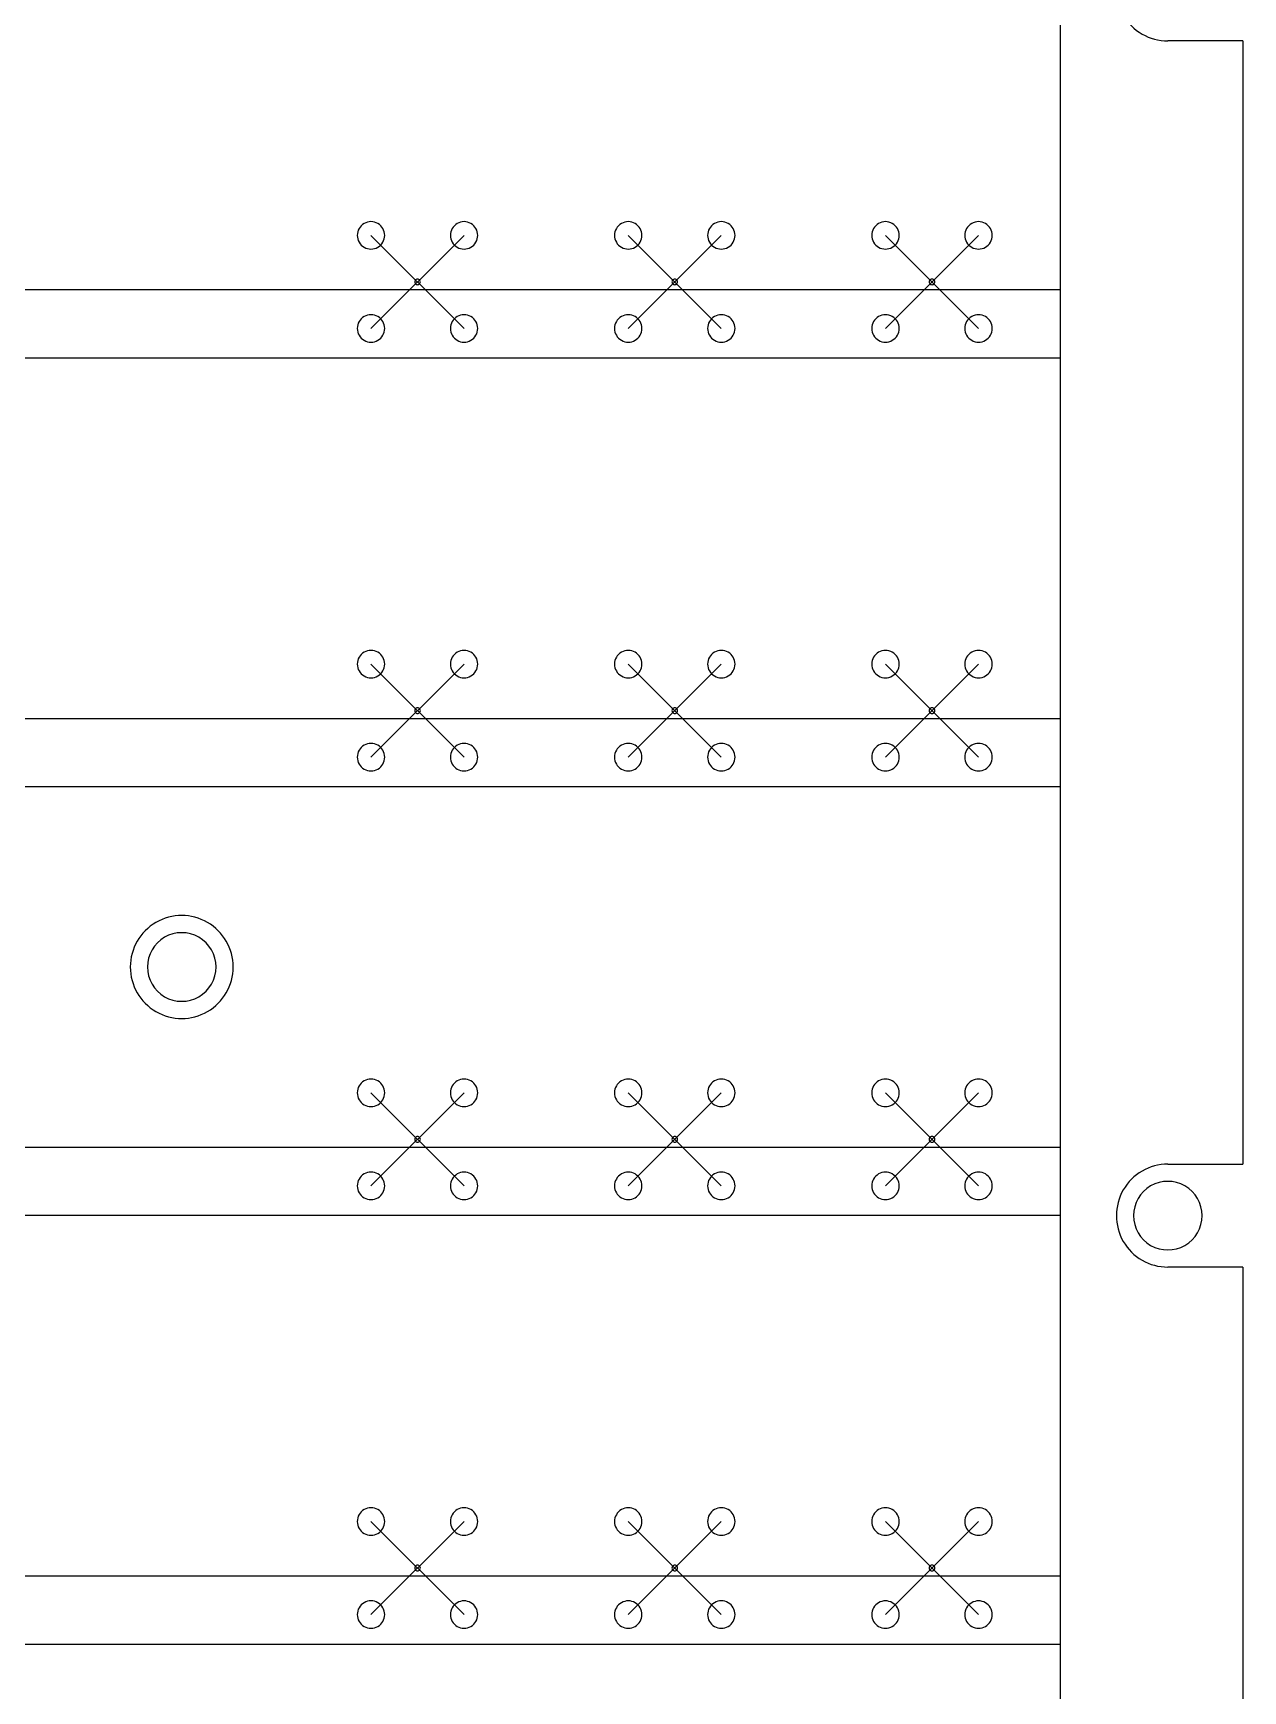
# Model space of a CAD drawing. Extents: x -41 to 41, y -78 to 78.
# Drawn here: x 13.04 to 41.25, y -39.68 to -1.02 of the extents above; entities that cross this region are included whole.
import ezdxf

# ---------------------------------------------------------------- set-up
doc = ezdxf.new("R2010")
doc.units = 0
doc.layers.get('0').update_dxf_attribs({"linetype": 'CONTINUOUS'})

msp = doc.modelspace()

# ---------------------------------------------------------------- linework, layer by layer
at = {"color": 7}
for points in [[(37, -72.1), (37, 72.1)], [(41.25, -1.2), (39.5, -1.2)], [(41.25, -1.2), (41.25, -27.4)], [(23.085409, -5.734591), (20.914591, -7.905409)], [(20.914591, -5.734591), (23.085409, -7.905409)], [(29.085409, -5.734591), (26.914591, -7.905409)], [(26.914591, -5.734591), (29.085409, -7.905409)], [(35.085409, -5.734591), (32.914591, -7.905409)], [(32.914591, -5.734591), (35.085409, -7.905409)], [(-37, -7), (37, -7)], [(37, -8.6), (-37, -8.6)], [(23.085409, -15.734591), (20.914591, -17.905409)], [(20.914591, -15.734591), (23.085409, -17.905409)], [(29.085409, -15.734591), (26.914591, -17.905409)], [(26.914591, -15.734591), (29.085409, -17.905409)], [(35.085409, -15.734591), (32.914591, -17.905409)], [(32.914591, -15.734591), (35.085409, -17.905409)], [(-37, -17), (37, -17)], [(37, -18.6), (-37, -18.6)], [(23.085409, -25.734591), (20.914591, -27.905409)], [(20.914591, -25.734591), (23.085409, -27.905409)], [(29.085409, -25.734591), (26.914591, -27.905409)], [(26.914591, -25.734591), (29.085409, -27.905409)], [(35.085409, -25.734591), (32.914591, -27.905409)], [(32.914591, -25.734591), (35.085409, -27.905409)], [(-37, -27), (37, -27)], [(39.5, -27.4), (41.25, -27.4)], [(37, -28.6), (-37, -28.6)], [(41.25, -29.8), (39.5, -29.8)], [(41.25, -29.8), (41.25, -57.4)], [(23.085409, -35.734591), (20.914591, -37.905409)], [(20.914591, -35.734591), (23.085409, -37.905409)], [(29.085409, -35.734591), (26.914591, -37.905409)], [(26.914591, -35.734591), (29.085409, -37.905409)], [(35.085409, -35.734591), (32.914591, -37.905409)], [(32.914591, -35.734591), (35.085409, -37.905409)], [(-37, -37), (37, -37)], [(37, -38.6), (-37, -38.6)]]:
    msp.add_lwpolyline(points, dxfattribs=at)
for points in [[(21.234591, -5.734591)], [(23.405409, -5.734591)], [(27.234591, -5.734591)], [(29.405409, -5.734591)], [(33.234591, -5.734591)], [(35.405409, -5.734591)], [(22.066146, -6.82)], [(28.066146, -6.82)], [(34.066146, -6.82)], [(21.234591, -7.905409)], [(23.405409, -7.905409)], [(27.234591, -7.905409)], [(29.405409, -7.905409)], [(33.234591, -7.905409)], [(35.405409, -7.905409)], [(21.234591, -15.734591)], [(23.405409, -15.734591)], [(27.234591, -15.734591)], [(29.405409, -15.734591)], [(33.234591, -15.734591)], [(35.405409, -15.734591)], [(22.066146, -16.82)], [(28.066146, -16.82)], [(34.066146, -16.82)], [(21.234591, -17.905409)], [(23.405409, -17.905409)], [(27.234591, -17.905409)], [(29.405409, -17.905409)], [(33.234591, -17.905409)], [(35.405409, -17.905409)], [(17.3, -22.8)], [(17.7, -22.8)], [(21.234591, -25.734591)], [(23.405409, -25.734591)], [(27.234591, -25.734591)], [(29.405409, -25.734591)], [(33.234591, -25.734591)], [(35.405409, -25.734591)], [(22.066146, -26.82)], [(28.066146, -26.82)], [(34.066146, -26.82)], [(21.234591, -27.905409)], [(23.405409, -27.905409)], [(27.234591, -27.905409)], [(29.405409, -27.905409)], [(33.234591, -27.905409)], [(35.405409, -27.905409)], [(40.3, -28.6)], [(21.234591, -35.734591)], [(23.405409, -35.734591)], [(27.234591, -35.734591)], [(29.405409, -35.734591)], [(33.234591, -35.734591)], [(35.405409, -35.734591)], [(22.066146, -36.82)], [(28.066146, -36.82)], [(34.066146, -36.82)], [(21.234591, -37.905409)], [(23.405409, -37.905409)], [(27.234591, -37.905409)], [(29.405409, -37.905409)], [(33.234591, -37.905409)], [(35.405409, -37.905409)]]:
    msp.add_lwpolyline(points, close=True, dxfattribs=at)
for points in [[(38.46077, -0.6), (38.675129, -0.971281), (39.071281, -1.2), (39.5, -1.2)], [(21.074675, -5.45722), (20.975624, -5.399993), (20.853558, -5.399993), (20.754507, -5.45722)], [(23.245409, -5.457463), (23.146401, -5.4003), (23.024417, -5.4003), (22.925409, -5.457463)], [(27.074591, -5.457463), (26.975583, -5.4003), (26.853599, -5.4003), (26.754591, -5.457463)], [(29.245493, -5.45722), (29.146442, -5.399993), (29.024376, -5.399993), (28.925325, -5.45722)], [(33.074591, -5.457463), (32.975583, -5.4003), (32.853599, -5.4003), (32.754591, -5.457463)], [(35.245409, -5.457463), (35.146401, -5.4003), (35.024417, -5.4003), (34.925409, -5.457463)], [(20.754507, -5.45722), (20.655456, -5.514448), (20.594487, -5.620197), (20.594591, -5.734591)], [(20.594591, -5.734591), (20.594487, -5.848985), (20.655456, -5.954735), (20.754507, -6.011962)], [(21.234591, -5.734591), (21.234695, -5.620197), (21.173726, -5.514448), (21.074675, -5.45722)], [(21.074675, -6.011962), (21.173726, -5.954735), (21.234695, -5.848985), (21.234591, -5.734591)], [(22.925409, -5.457463), (22.8264, -5.514625), (22.765409, -5.620266), (22.765409, -5.734591)], [(22.765409, -5.734591), (22.765409, -5.848916), (22.8264, -5.954557), (22.925409, -6.011719)], [(23.405409, -5.734591), (23.405409, -5.620266), (23.344417, -5.514625), (23.245409, -5.457463)], [(23.245409, -6.011719), (23.344417, -5.954557), (23.405409, -5.848916), (23.405409, -5.734591)], [(26.754591, -5.457463), (26.655583, -5.514625), (26.594591, -5.620266), (26.594591, -5.734591)], [(26.594591, -5.734591), (26.594591, -5.848916), (26.655583, -5.954557), (26.754591, -6.011719)], [(27.234591, -5.734591), (27.234591, -5.620266), (27.1736, -5.514625), (27.074591, -5.457463)], [(27.074591, -6.011719), (27.1736, -5.954557), (27.234591, -5.848916), (27.234591, -5.734591)], [(28.925325, -5.45722), (28.826274, -5.514448), (28.765305, -5.620197), (28.765409, -5.734591)], [(28.765409, -5.734591), (28.765305, -5.848985), (28.826274, -5.954735), (28.925325, -6.011962)], [(29.405409, -5.734591), (29.405513, -5.620197), (29.344544, -5.514448), (29.245493, -5.45722)], [(29.245493, -6.011962), (29.344544, -5.954735), (29.405513, -5.848985), (29.405409, -5.734591)], [(32.754591, -5.457463), (32.655583, -5.514625), (32.594591, -5.620266), (32.594591, -5.734591)], [(32.594591, -5.734591), (32.594591, -5.848916), (32.655583, -5.954557), (32.754591, -6.011719)], [(33.234591, -5.734591), (33.234591, -5.620266), (33.173599, -5.514625), (33.074591, -5.457463)], [(33.074591, -6.011719), (33.173599, -5.954557), (33.234591, -5.848916), (33.234591, -5.734591)], [(34.925409, -5.457463), (34.826401, -5.514625), (34.765409, -5.620266), (34.765409, -5.734591)], [(34.765409, -5.734591), (34.765409, -5.848916), (34.826401, -5.954557), (34.925409, -6.011719)], [(35.405409, -5.734591), (35.405409, -5.620266), (35.344417, -5.514625), (35.245409, -5.457463)], [(35.245409, -6.011719), (35.344417, -5.954557), (35.405409, -5.848916), (35.405409, -5.734591)], [(20.754507, -6.011962), (20.853558, -6.069189), (20.975624, -6.069189), (21.074675, -6.011962)], [(22.925409, -6.011719), (23.024417, -6.068882), (23.146401, -6.068882), (23.245409, -6.011719)], [(26.754591, -6.011719), (26.853599, -6.068882), (26.975583, -6.068882), (27.074591, -6.011719)], [(28.925325, -6.011962), (29.024376, -6.069189), (29.146442, -6.069189), (29.245493, -6.011962)], [(32.754591, -6.011719), (32.853599, -6.068882), (32.975583, -6.068882), (33.074591, -6.011719)], [(34.925409, -6.011719), (35.024417, -6.068882), (35.146401, -6.068882), (35.245409, -6.011719)], [(21.966927, -6.762716), (21.946461, -6.774532), (21.933854, -6.796368), (21.933854, -6.82)], [(21.933854, -6.82), (21.933854, -6.843632), (21.946461, -6.865468), (21.966927, -6.877284)], [(22.033073, -6.762716), (22.012607, -6.7509), (21.987393, -6.7509), (21.966927, -6.762716)], [(21.966927, -6.877284), (21.987393, -6.8891), (22.012607, -6.8891), (22.033073, -6.877284)], [(22.066146, -6.82), (22.066146, -6.796368), (22.053538, -6.774532), (22.033073, -6.762716)], [(22.033073, -6.877284), (22.053538, -6.865468), (22.066146, -6.843632), (22.066146, -6.82)], [(27.966927, -6.762716), (27.946462, -6.774532), (27.933854, -6.796368), (27.933854, -6.82)], [(27.933854, -6.82), (27.933854, -6.843632), (27.946462, -6.865468), (27.966927, -6.877284)], [(28.033073, -6.762716), (28.012607, -6.7509), (27.987393, -6.7509), (27.966927, -6.762716)], [(27.966927, -6.877284), (27.987393, -6.8891), (28.012607, -6.8891), (28.033073, -6.877284)], [(28.066146, -6.82), (28.066146, -6.796368), (28.053539, -6.774532), (28.033073, -6.762716)], [(28.033073, -6.877284), (28.053539, -6.865468), (28.066146, -6.843632), (28.066146, -6.82)], [(33.966927, -6.762716), (33.946461, -6.774532), (33.933854, -6.796368), (33.933854, -6.82)], [(33.933854, -6.82), (33.933854, -6.843632), (33.946461, -6.865468), (33.966927, -6.877284)], [(34.033073, -6.762716), (34.012607, -6.7509), (33.987393, -6.7509), (33.966927, -6.762716)], [(33.966927, -6.877284), (33.987393, -6.8891), (34.012607, -6.8891), (34.033073, -6.877284)], [(34.066146, -6.82), (34.066146, -6.796368), (34.053539, -6.774532), (34.033073, -6.762716)], [(34.033073, -6.877284), (34.053539, -6.865468), (34.066146, -6.843632), (34.066146, -6.82)], [(20.754507, -7.628038), (20.655456, -7.685265), (20.594487, -7.791015), (20.594591, -7.905409)], [(21.074675, -7.628038), (20.975624, -7.570811), (20.853558, -7.570811), (20.754507, -7.628038)], [(21.234591, -7.905409), (21.234695, -7.791015), (21.173726, -7.685265), (21.074675, -7.628038)], [(22.925409, -7.628281), (22.8264, -7.685443), (22.765409, -7.791084), (22.765409, -7.905409)], [(23.245409, -7.628281), (23.146401, -7.571118), (23.024417, -7.571118), (22.925409, -7.628281)], [(23.405409, -7.905409), (23.405409, -7.791084), (23.344417, -7.685443), (23.245409, -7.628281)], [(26.754591, -7.628281), (26.655583, -7.685443), (26.594591, -7.791084), (26.594591, -7.905409)], [(27.074591, -7.628281), (26.975583, -7.571118), (26.853599, -7.571118), (26.754591, -7.628281)], [(27.234591, -7.905409), (27.234591, -7.791084), (27.1736, -7.685443), (27.074591, -7.628281)], [(28.925325, -7.628038), (28.826274, -7.685265), (28.765305, -7.791015), (28.765409, -7.905409)], [(29.245493, -7.628038), (29.146442, -7.570811), (29.024376, -7.570811), (28.925325, -7.628038)], [(29.405409, -7.905409), (29.405513, -7.791015), (29.344544, -7.685265), (29.245493, -7.628038)], [(32.754591, -7.628281), (32.655583, -7.685443), (32.594591, -7.791084), (32.594591, -7.905409)], [(33.074591, -7.628281), (32.975583, -7.571118), (32.853599, -7.571118), (32.754591, -7.628281)], [(33.234591, -7.905409), (33.234591, -7.791084), (33.173599, -7.685443), (33.074591, -7.628281)], [(34.925409, -7.628281), (34.826401, -7.685443), (34.765409, -7.791084), (34.765409, -7.905409)], [(35.245409, -7.628281), (35.146401, -7.571118), (35.024417, -7.571118), (34.925409, -7.628281)], [(35.405409, -7.905409), (35.405409, -7.791084), (35.344417, -7.685443), (35.245409, -7.628281)], [(20.594591, -7.905409), (20.594487, -8.019803), (20.655456, -8.125552), (20.754507, -8.18278)], [(21.074675, -8.18278), (21.173726, -8.125552), (21.234695, -8.019803), (21.234591, -7.905409)], [(22.765409, -7.905409), (22.765409, -8.019734), (22.8264, -8.125375), (22.925409, -8.182537)], [(23.245409, -8.182537), (23.344417, -8.125375), (23.405409, -8.019734), (23.405409, -7.905409)], [(26.594591, -7.905409), (26.594591, -8.019734), (26.655583, -8.125375), (26.754591, -8.182537)], [(27.074591, -8.182537), (27.1736, -8.125375), (27.234591, -8.019734), (27.234591, -7.905409)], [(28.765409, -7.905409), (28.765305, -8.019803), (28.826274, -8.125552), (28.925325, -8.18278)], [(29.245493, -8.18278), (29.344544, -8.125552), (29.405513, -8.019803), (29.405409, -7.905409)], [(32.594591, -7.905409), (32.594591, -8.019734), (32.655583, -8.125375), (32.754591, -8.182537)], [(33.074591, -8.182537), (33.173599, -8.125375), (33.234591, -8.019734), (33.234591, -7.905409)], [(34.765409, -7.905409), (34.765409, -8.019734), (34.826401, -8.125375), (34.925409, -8.182537)], [(35.245409, -8.182537), (35.344417, -8.125375), (35.405409, -8.019734), (35.405409, -7.905409)], [(20.754507, -8.18278), (20.853558, -8.240007), (20.975624, -8.240007), (21.074675, -8.18278)], [(22.925409, -8.182537), (23.024417, -8.2397), (23.146401, -8.2397), (23.245409, -8.182537)], [(26.754591, -8.182537), (26.853599, -8.2397), (26.975583, -8.2397), (27.074591, -8.182537)], [(28.925325, -8.18278), (29.024376, -8.240007), (29.146442, -8.240007), (29.245493, -8.18278)], [(32.754591, -8.182537), (32.853599, -8.2397), (32.975583, -8.2397), (33.074591, -8.182537)], [(34.925409, -8.182537), (35.024417, -8.2397), (35.146401, -8.2397), (35.245409, -8.182537)], [(20.754507, -15.457221), (20.655456, -15.514448), (20.594487, -15.620197), (20.594591, -15.734591)], [(21.074675, -15.457221), (20.975624, -15.399993), (20.853558, -15.399993), (20.754507, -15.457221)], [(21.234591, -15.734591), (21.234695, -15.620197), (21.173726, -15.514448), (21.074675, -15.457221)], [(22.925409, -15.457463), (22.8264, -15.514626), (22.765409, -15.620266), (22.765409, -15.734591)], [(23.245409, -15.457463), (23.146401, -15.4003), (23.024417, -15.4003), (22.925409, -15.457463)], [(23.405409, -15.734591), (23.405409, -15.620266), (23.344417, -15.514626), (23.245409, -15.457463)], [(26.754591, -15.457463), (26.655583, -15.514626), (26.594591, -15.620266), (26.594591, -15.734591)], [(27.074591, -15.457463), (26.975583, -15.4003), (26.853599, -15.4003), (26.754591, -15.457463)], [(27.234591, -15.734591), (27.234591, -15.620266), (27.1736, -15.514626), (27.074591, -15.457463)], [(28.925325, -15.457221), (28.826274, -15.514448), (28.765305, -15.620197), (28.765409, -15.734591)], [(29.245493, -15.457221), (29.146442, -15.399993), (29.024376, -15.399993), (28.925325, -15.457221)], [(29.405409, -15.734591), (29.405513, -15.620197), (29.344544, -15.514448), (29.245493, -15.457221)], [(32.754591, -15.457463), (32.655583, -15.514626), (32.594591, -15.620266), (32.594591, -15.734591)], [(33.074591, -15.457463), (32.975583, -15.4003), (32.853599, -15.4003), (32.754591, -15.457463)], [(33.234591, -15.734591), (33.234591, -15.620266), (33.173599, -15.514626), (33.074591, -15.457463)], [(34.925409, -15.457463), (34.826401, -15.514626), (34.765409, -15.620266), (34.765409, -15.734591)], [(35.245409, -15.457463), (35.146401, -15.4003), (35.024417, -15.4003), (34.925409, -15.457463)], [(35.405409, -15.734591), (35.405409, -15.620266), (35.344417, -15.514626), (35.245409, -15.457463)], [(20.594591, -15.734591), (20.594487, -15.848985), (20.655456, -15.954735), (20.754507, -16.011962)], [(21.074675, -16.011962), (21.173726, -15.954735), (21.234695, -15.848985), (21.234591, -15.734591)], [(22.765409, -15.734591), (22.765409, -15.848916), (22.8264, -15.954557), (22.925409, -16.011719)], [(23.245409, -16.011719), (23.344417, -15.954557), (23.405409, -15.848916), (23.405409, -15.734591)], [(26.594591, -15.734591), (26.594591, -15.848916), (26.655583, -15.954557), (26.754591, -16.011719)], [(27.074591, -16.011719), (27.1736, -15.954557), (27.234591, -15.848916), (27.234591, -15.734591)], [(28.765409, -15.734591), (28.765305, -15.848985), (28.826274, -15.954735), (28.925325, -16.011962)], [(29.245493, -16.011962), (29.344544, -15.954735), (29.405513, -15.848985), (29.405409, -15.734591)], [(32.594591, -15.734591), (32.594591, -15.848916), (32.655583, -15.954557), (32.754591, -16.011719)], [(33.074591, -16.011719), (33.173599, -15.954557), (33.234591, -15.848916), (33.234591, -15.734591)], [(34.765409, -15.734591), (34.765409, -15.848916), (34.826401, -15.954557), (34.925409, -16.011719)], [(35.245409, -16.011719), (35.344417, -15.954557), (35.405409, -15.848916), (35.405409, -15.734591)], [(20.754507, -16.011962), (20.853558, -16.069189), (20.975624, -16.069189), (21.074675, -16.011962)], [(22.925409, -16.011719), (23.024417, -16.068882), (23.146401, -16.068882), (23.245409, -16.011719)], [(26.754591, -16.011719), (26.853599, -16.068882), (26.975583, -16.068882), (27.074591, -16.011719)], [(28.925325, -16.011962), (29.024376, -16.069189), (29.146442, -16.069189), (29.245493, -16.011962)], [(32.754591, -16.011719), (32.853599, -16.068882), (32.975583, -16.068882), (33.074591, -16.011719)], [(34.925409, -16.011719), (35.024417, -16.068882), (35.146401, -16.068882), (35.245409, -16.011719)], [(21.966927, -16.762716), (21.946461, -16.774532), (21.933854, -16.796368), (21.933854, -16.82)], [(21.933854, -16.82), (21.933854, -16.843632), (21.946461, -16.865468), (21.966927, -16.877284)], [(22.033073, -16.762716), (22.012607, -16.7509), (21.987393, -16.7509), (21.966927, -16.762716)], [(21.966927, -16.877284), (21.987393, -16.8891), (22.012607, -16.8891), (22.033073, -16.877284)], [(22.066146, -16.82), (22.066146, -16.796368), (22.053538, -16.774532), (22.033073, -16.762716)], [(22.033073, -16.877284), (22.053538, -16.865468), (22.066146, -16.843632), (22.066146, -16.82)], [(27.966927, -16.762716), (27.946462, -16.774532), (27.933854, -16.796368), (27.933854, -16.82)], [(27.933854, -16.82), (27.933854, -16.843632), (27.946462, -16.865468), (27.966927, -16.877284)], [(28.033073, -16.762716), (28.012607, -16.7509), (27.987393, -16.7509), (27.966927, -16.762716)], [(27.966927, -16.877284), (27.987393, -16.8891), (28.012607, -16.8891), (28.033073, -16.877284)], [(28.066146, -16.82), (28.066146, -16.796368), (28.053539, -16.774532), (28.033073, -16.762716)], [(28.033073, -16.877284), (28.053539, -16.865468), (28.066146, -16.843632), (28.066146, -16.82)], [(33.966927, -16.762716), (33.946461, -16.774532), (33.933854, -16.796368), (33.933854, -16.82)], [(33.933854, -16.82), (33.933854, -16.843632), (33.946461, -16.865468), (33.966927, -16.877284)], [(34.033073, -16.762716), (34.012607, -16.7509), (33.987393, -16.7509), (33.966927, -16.762716)], [(33.966927, -16.877284), (33.987393, -16.8891), (34.012607, -16.8891), (34.033073, -16.877284)], [(34.066146, -16.82), (34.066146, -16.796368), (34.053539, -16.774532), (34.033073, -16.762716)], [(34.033073, -16.877284), (34.053539, -16.865468), (34.066146, -16.843632), (34.066146, -16.82)], [(20.754507, -17.628038), (20.655456, -17.685265), (20.594487, -17.791015), (20.594591, -17.905409)], [(21.074675, -17.628038), (20.975624, -17.570811), (20.853558, -17.570811), (20.754507, -17.628038)], [(21.234591, -17.905409), (21.234695, -17.791015), (21.173726, -17.685265), (21.074675, -17.628038)], [(22.925409, -17.628281), (22.8264, -17.685443), (22.765409, -17.791084), (22.765409, -17.905409)], [(23.245409, -17.628281), (23.146401, -17.571118), (23.024417, -17.571118), (22.925409, -17.628281)], [(23.405409, -17.905409), (23.405409, -17.791084), (23.344417, -17.685443), (23.245409, -17.628281)], [(26.754591, -17.628281), (26.655583, -17.685443), (26.594591, -17.791084), (26.594591, -17.905409)], [(27.074591, -17.628281), (26.975583, -17.571118), (26.853599, -17.571118), (26.754591, -17.628281)], [(27.234591, -17.905409), (27.234591, -17.791084), (27.1736, -17.685443), (27.074591, -17.628281)], [(28.925325, -17.628038), (28.826274, -17.685265), (28.765305, -17.791015), (28.765409, -17.905409)], [(29.245493, -17.628038), (29.146442, -17.570811), (29.024376, -17.570811), (28.925325, -17.628038)], [(29.405409, -17.905409), (29.405513, -17.791015), (29.344544, -17.685265), (29.245493, -17.628038)], [(32.754591, -17.628281), (32.655583, -17.685443), (32.594591, -17.791084), (32.594591, -17.905409)], [(33.074591, -17.628281), (32.975583, -17.571118), (32.853599, -17.571118), (32.754591, -17.628281)], [(33.234591, -17.905409), (33.234591, -17.791084), (33.173599, -17.685443), (33.074591, -17.628281)], [(34.925409, -17.628281), (34.826401, -17.685443), (34.765409, -17.791084), (34.765409, -17.905409)], [(35.245409, -17.628281), (35.146401, -17.571118), (35.024417, -17.571118), (34.925409, -17.628281)], [(35.405409, -17.905409), (35.405409, -17.791084), (35.344417, -17.685443), (35.245409, -17.628281)], [(20.594591, -17.905409), (20.594487, -18.019803), (20.655456, -18.125552), (20.754507, -18.182779)], [(21.074675, -18.182779), (21.173726, -18.125552), (21.234695, -18.019803), (21.234591, -17.905409)], [(22.765409, -17.905409), (22.765409, -18.019734), (22.8264, -18.125374), (22.925409, -18.182537)], [(23.245409, -18.182537), (23.344417, -18.125374), (23.405409, -18.019734), (23.405409, -17.905409)], [(26.594591, -17.905409), (26.594591, -18.019734), (26.655583, -18.125374), (26.754591, -18.182537)], [(27.074591, -18.182537), (27.1736, -18.125374), (27.234591, -18.019734), (27.234591, -17.905409)], [(28.765409, -17.905409), (28.765305, -18.019803), (28.826274, -18.125552), (28.925325, -18.182779)], [(29.245493, -18.182779), (29.344544, -18.125552), (29.405513, -18.019803), (29.405409, -17.905409)], [(32.594591, -17.905409), (32.594591, -18.019734), (32.655583, -18.125374), (32.754591, -18.182537)], [(33.074591, -18.182537), (33.173599, -18.125374), (33.234591, -18.019734), (33.234591, -17.905409)], [(34.765409, -17.905409), (34.765409, -18.019734), (34.826401, -18.125374), (34.925409, -18.182537)], [(35.245409, -18.182537), (35.344417, -18.125374), (35.405409, -18.019734), (35.405409, -17.905409)], [(20.754507, -18.182779), (20.853558, -18.240007), (20.975624, -18.240007), (21.074675, -18.182779)], [(22.925409, -18.182537), (23.024417, -18.239699), (23.146401, -18.239699), (23.245409, -18.182537)], [(26.754591, -18.182537), (26.853599, -18.239699), (26.975583, -18.239699), (27.074591, -18.182537)], [(28.925325, -18.182779), (29.024376, -18.240007), (29.146442, -18.240007), (29.245493, -18.182779)], [(32.754591, -18.182537), (32.853599, -18.239699), (32.975583, -18.239699), (33.074591, -18.182537)], [(34.925409, -18.182537), (35.024417, -18.239699), (35.146401, -18.239699), (35.245409, -18.182537)], [(17.1, -21.760769), (16.728719, -21.54641), (16.271281, -21.54641), (15.9, -21.760769)], [(15.9, -21.760769), (15.528719, -21.975129), (15.3, -22.371281), (15.3, -22.8)], [(16.9, -22.10718), (16.652479, -21.964273), (16.347521, -21.964273), (16.1, -22.10718)], [(17.7, -22.8), (17.7, -22.371281), (17.471281, -21.975129), (17.1, -21.760769)], [(16.1, -22.10718), (15.852479, -22.250086), (15.7, -22.514187), (15.7, -22.8)], [(17.3, -22.8), (17.3, -22.514187), (17.147521, -22.250086), (16.9, -22.10718)], [(15.3, -22.8), (15.3, -23.228719), (15.528719, -23.624871), (15.9, -23.83923)], [(15.7, -22.8), (15.7, -23.085812), (15.852479, -23.349914), (16.1, -23.49282)], [(16.9, -23.49282), (17.147521, -23.349914), (17.3, -23.085812), (17.3, -22.8)], [(17.1, -23.83923), (17.471281, -23.624871), (17.7, -23.228719), (17.7, -22.8)], [(16.1, -23.49282), (16.347521, -23.635726), (16.652479, -23.635726), (16.9, -23.49282)], [(15.9, -23.83923), (16.271281, -24.05359), (16.728719, -24.05359), (17.1, -23.83923)], [(20.754507, -25.45722), (20.655456, -25.514448), (20.594487, -25.620197), (20.594591, -25.734591)], [(21.074675, -25.45722), (20.975624, -25.399993), (20.853558, -25.399993), (20.754507, -25.45722)], [(21.234591, -25.734591), (21.234695, -25.620197), (21.173726, -25.514448), (21.074675, -25.45722)], [(22.925409, -25.457463), (22.8264, -25.514625), (22.765409, -25.620266), (22.765409, -25.734591)], [(23.245409, -25.457463), (23.146401, -25.4003), (23.024417, -25.4003), (22.925409, -25.457463)], [(23.405409, -25.734591), (23.405409, -25.620266), (23.344417, -25.514625), (23.245409, -25.457463)], [(26.754591, -25.457463), (26.655583, -25.514625), (26.594591, -25.620266), (26.594591, -25.734591)], [(27.074591, -25.457463), (26.975583, -25.4003), (26.853599, -25.4003), (26.754591, -25.457463)], [(27.234591, -25.734591), (27.234591, -25.620266), (27.1736, -25.514625), (27.074591, -25.457463)], [(28.925325, -25.45722), (28.826274, -25.514448), (28.765305, -25.620197), (28.765409, -25.734591)], [(29.245493, -25.45722), (29.146442, -25.399993), (29.024376, -25.399993), (28.925325, -25.45722)], [(29.405409, -25.734591), (29.405513, -25.620197), (29.344544, -25.514448), (29.245493, -25.45722)], [(32.754591, -25.457463), (32.655583, -25.514625), (32.594591, -25.620266), (32.594591, -25.734591)], [(33.074591, -25.457463), (32.975583, -25.4003), (32.853599, -25.4003), (32.754591, -25.457463)], [(33.234591, -25.734591), (33.234591, -25.620266), (33.173599, -25.514625), (33.074591, -25.457463)], [(34.925409, -25.457463), (34.826401, -25.514625), (34.765409, -25.620266), (34.765409, -25.734591)], [(35.245409, -25.457463), (35.146401, -25.4003), (35.024417, -25.4003), (34.925409, -25.457463)], [(35.405409, -25.734591), (35.405409, -25.620266), (35.344417, -25.514625), (35.245409, -25.457463)], [(20.594591, -25.734591), (20.594487, -25.848985), (20.655456, -25.954734), (20.754507, -26.011962)], [(21.074675, -26.011962), (21.173726, -25.954734), (21.234695, -25.848985), (21.234591, -25.734591)], [(22.765409, -25.734591), (22.765409, -25.848916), (22.8264, -25.954557), (22.925409, -26.011719)], [(23.245409, -26.011719), (23.344417, -25.954557), (23.405409, -25.848916), (23.405409, -25.734591)], [(26.594591, -25.734591), (26.594591, -25.848916), (26.655583, -25.954557), (26.754591, -26.011719)], [(27.074591, -26.011719), (27.1736, -25.954557), (27.234591, -25.848916), (27.234591, -25.734591)], [(28.765409, -25.734591), (28.765305, -25.848985), (28.826274, -25.954734), (28.925325, -26.011962)], [(29.245493, -26.011962), (29.344544, -25.954734), (29.405513, -25.848985), (29.405409, -25.734591)], [(32.594591, -25.734591), (32.594591, -25.848916), (32.655583, -25.954557), (32.754591, -26.011719)], [(33.074591, -26.011719), (33.173599, -25.954557), (33.234591, -25.848916), (33.234591, -25.734591)], [(34.765409, -25.734591), (34.765409, -25.848916), (34.826401, -25.954557), (34.925409, -26.011719)], [(35.245409, -26.011719), (35.344417, -25.954557), (35.405409, -25.848916), (35.405409, -25.734591)], [(20.754507, -26.011962), (20.853558, -26.069189), (20.975624, -26.069189), (21.074675, -26.011962)], [(22.925409, -26.011719), (23.024417, -26.068882), (23.146401, -26.068882), (23.245409, -26.011719)], [(26.754591, -26.011719), (26.853599, -26.068882), (26.975583, -26.068882), (27.074591, -26.011719)], [(28.925325, -26.011962), (29.024376, -26.069189), (29.146442, -26.069189), (29.245493, -26.011962)], [(32.754591, -26.011719), (32.853599, -26.068882), (32.975583, -26.068882), (33.074591, -26.011719)], [(34.925409, -26.011719), (35.024417, -26.068882), (35.146401, -26.068882), (35.245409, -26.011719)], [(21.966927, -26.762716), (21.946461, -26.774532), (21.933854, -26.796368), (21.933854, -26.82)], [(21.933854, -26.82), (21.933854, -26.843632), (21.946461, -26.865468), (21.966927, -26.877284)], [(22.033073, -26.762716), (22.012607, -26.7509), (21.987393, -26.7509), (21.966927, -26.762716)], [(21.966927, -26.877284), (21.987393, -26.8891), (22.012607, -26.8891), (22.033073, -26.877284)], [(22.066146, -26.82), (22.066146, -26.796368), (22.053538, -26.774532), (22.033073, -26.762716)], [(22.033073, -26.877284), (22.053538, -26.865468), (22.066146, -26.843632), (22.066146, -26.82)], [(27.966927, -26.762716), (27.946462, -26.774532), (27.933854, -26.796368), (27.933854, -26.82)], [(27.933854, -26.82), (27.933854, -26.843632), (27.946462, -26.865468), (27.966927, -26.877284)], [(28.033073, -26.762716), (28.012607, -26.7509), (27.987393, -26.7509), (27.966927, -26.762716)], [(27.966927, -26.877284), (27.987393, -26.8891), (28.012607, -26.8891), (28.033073, -26.877284)], [(28.066146, -26.82), (28.066146, -26.796368), (28.053539, -26.774532), (28.033073, -26.762716)], [(28.033073, -26.877284), (28.053539, -26.865468), (28.066146, -26.843632), (28.066146, -26.82)], [(33.966927, -26.762716), (33.946461, -26.774532), (33.933854, -26.796368), (33.933854, -26.82)], [(33.933854, -26.82), (33.933854, -26.843632), (33.946461, -26.865468), (33.966927, -26.877284)], [(34.033073, -26.762716), (34.012607, -26.7509), (33.987393, -26.7509), (33.966927, -26.762716)], [(33.966927, -26.877284), (33.987393, -26.8891), (34.012607, -26.8891), (34.033073, -26.877284)], [(34.066146, -26.82), (34.066146, -26.796368), (34.053539, -26.774532), (34.033073, -26.762716)], [(34.033073, -26.877284), (34.053539, -26.865468), (34.066146, -26.843632), (34.066146, -26.82)], [(39.5, -27.4), (39.071281, -27.4), (38.675129, -27.628719), (38.46077, -28)], [(20.754507, -27.628038), (20.655456, -27.685265), (20.594487, -27.791015), (20.594591, -27.905409)], [(21.074675, -27.628038), (20.975624, -27.570811), (20.853558, -27.570811), (20.754507, -27.628038)], [(21.234591, -27.905409), (21.234695, -27.791015), (21.173726, -27.685265), (21.074675, -27.628038)], [(22.925409, -27.628281), (22.8264, -27.685443), (22.765409, -27.791084), (22.765409, -27.905409)], [(23.245409, -27.628281), (23.146401, -27.571118), (23.024417, -27.571118), (22.925409, -27.628281)], [(23.405409, -27.905409), (23.405409, -27.791084), (23.344417, -27.685443), (23.245409, -27.628281)], [(26.754591, -27.628281), (26.655583, -27.685443), (26.594591, -27.791084), (26.594591, -27.905409)], [(27.074591, -27.628281), (26.975583, -27.571118), (26.853599, -27.571118), (26.754591, -27.628281)], [(27.234591, -27.905409), (27.234591, -27.791084), (27.1736, -27.685443), (27.074591, -27.628281)], [(28.925325, -27.628038), (28.826274, -27.685265), (28.765305, -27.791015), (28.765409, -27.905409)], [(29.245493, -27.628038), (29.146442, -27.570811), (29.024376, -27.570811), (28.925325, -27.628038)], [(29.405409, -27.905409), (29.405513, -27.791015), (29.344544, -27.685265), (29.245493, -27.628038)], [(32.754591, -27.628281), (32.655583, -27.685443), (32.594591, -27.791084), (32.594591, -27.905409)], [(33.074591, -27.628281), (32.975583, -27.571118), (32.853599, -27.571118), (32.754591, -27.628281)], [(33.234591, -27.905409), (33.234591, -27.791084), (33.173599, -27.685443), (33.074591, -27.628281)], [(34.925409, -27.628281), (34.826401, -27.685443), (34.765409, -27.791084), (34.765409, -27.905409)], [(35.245409, -27.628281), (35.146401, -27.571118), (35.024417, -27.571118), (34.925409, -27.628281)], [(35.405409, -27.905409), (35.405409, -27.791084), (35.344417, -27.685443), (35.245409, -27.628281)], [(39.9, -27.90718), (39.652479, -27.764273), (39.347521, -27.764273), (39.1, -27.90718)], [(20.594591, -27.905409), (20.594487, -28.019803), (20.655456, -28.125552), (20.754507, -28.18278)], [(20.754507, -28.18278), (20.853558, -28.240007), (20.975624, -28.240007), (21.074675, -28.18278)], [(21.074675, -28.18278), (21.173726, -28.125552), (21.234695, -28.019803), (21.234591, -27.905409)], [(22.765409, -27.905409), (22.765409, -28.019734), (22.8264, -28.125375), (22.925409, -28.182537)], [(22.925409, -28.182537), (23.024417, -28.2397), (23.146401, -28.2397), (23.245409, -28.182537)], [(23.245409, -28.182537), (23.344417, -28.125375), (23.405409, -28.019734), (23.405409, -27.905409)], [(26.594591, -27.905409), (26.594591, -28.019734), (26.655583, -28.125375), (26.754591, -28.182537)], [(26.754591, -28.182537), (26.853599, -28.2397), (26.975583, -28.2397), (27.074591, -28.182537)], [(27.074591, -28.182537), (27.1736, -28.125375), (27.234591, -28.019734), (27.234591, -27.905409)], [(28.765409, -27.905409), (28.765305, -28.019803), (28.826274, -28.125552), (28.925325, -28.18278)], [(28.925325, -28.18278), (29.024376, -28.240007), (29.146442, -28.240007), (29.245493, -28.18278)], [(29.245493, -28.18278), (29.344544, -28.125552), (29.405513, -28.019803), (29.405409, -27.905409)], [(32.594591, -27.905409), (32.594591, -28.019734), (32.655583, -28.125375), (32.754591, -28.182537)], [(32.754591, -28.182537), (32.853599, -28.2397), (32.975583, -28.2397), (33.074591, -28.182537)], [(33.074591, -28.182537), (33.173599, -28.125375), (33.234591, -28.019734), (33.234591, -27.905409)], [(34.765409, -27.905409), (34.765409, -28.019734), (34.826401, -28.125375), (34.925409, -28.182537)], [(34.925409, -28.182537), (35.024417, -28.2397), (35.146401, -28.2397), (35.245409, -28.182537)], [(35.245409, -28.182537), (35.344417, -28.125375), (35.405409, -28.019734), (35.405409, -27.905409)], [(38.46077, -28), (38.24641, -28.371281), (38.24641, -28.828719), (38.46077, -29.2)], [(39.1, -27.90718), (38.852479, -28.050086), (38.7, -28.314187), (38.7, -28.6)], [(40.3, -28.6), (40.3, -28.314187), (40.147521, -28.050086), (39.9, -27.90718)], [(38.7, -28.6), (38.7, -28.885812), (38.852479, -29.149914), (39.1, -29.29282)], [(39.9, -29.29282), (40.147521, -29.149914), (40.3, -28.885812), (40.3, -28.6)], [(38.46077, -29.2), (38.675129, -29.571281), (39.071281, -29.8), (39.5, -29.8)], [(39.1, -29.29282), (39.347521, -29.435727), (39.652479, -29.435727), (39.9, -29.29282)], [(20.754507, -35.45722), (20.655456, -35.514448), (20.594487, -35.620197), (20.594591, -35.734591)], [(21.074675, -35.45722), (20.975624, -35.399993), (20.853558, -35.399993), (20.754507, -35.45722)], [(21.234591, -35.734591), (21.234695, -35.620197), (21.173726, -35.514448), (21.074675, -35.45722)], [(22.925409, -35.457463), (22.8264, -35.514625), (22.765409, -35.620266), (22.765409, -35.734591)], [(23.245409, -35.457463), (23.146401, -35.4003), (23.024417, -35.4003), (22.925409, -35.457463)], [(23.405409, -35.734591), (23.405409, -35.620266), (23.344417, -35.514625), (23.245409, -35.457463)], [(26.754591, -35.457463), (26.655583, -35.514625), (26.594591, -35.620266), (26.594591, -35.734591)], [(27.074591, -35.457463), (26.975583, -35.4003), (26.853599, -35.4003), (26.754591, -35.457463)], [(27.234591, -35.734591), (27.234591, -35.620266), (27.1736, -35.514625), (27.074591, -35.457463)], [(28.925325, -35.45722), (28.826274, -35.514448), (28.765305, -35.620197), (28.765409, -35.734591)], [(29.245493, -35.45722), (29.146442, -35.399993), (29.024376, -35.399993), (28.925325, -35.45722)], [(29.405409, -35.734591), (29.405513, -35.620197), (29.344544, -35.514448), (29.245493, -35.45722)], [(32.754591, -35.457463), (32.655583, -35.514625), (32.594591, -35.620266), (32.594591, -35.734591)], [(33.074591, -35.457463), (32.975583, -35.4003), (32.853599, -35.4003), (32.754591, -35.457463)], [(33.234591, -35.734591), (33.234591, -35.620266), (33.173599, -35.514625), (33.074591, -35.457463)], [(34.925409, -35.457463), (34.826401, -35.514625), (34.765409, -35.620266), (34.765409, -35.734591)], [(35.245409, -35.457463), (35.146401, -35.4003), (35.024417, -35.4003), (34.925409, -35.457463)], [(35.405409, -35.734591), (35.405409, -35.620266), (35.344417, -35.514625), (35.245409, -35.457463)], [(20.594591, -35.734591), (20.594487, -35.848985), (20.655456, -35.954735), (20.754507, -36.011962)], [(21.074675, -36.011962), (21.173726, -35.954735), (21.234695, -35.848985), (21.234591, -35.734591)], [(22.765409, -35.734591), (22.765409, -35.848916), (22.8264, -35.954557), (22.925409, -36.011719)], [(23.245409, -36.011719), (23.344417, -35.954557), (23.405409, -35.848916), (23.405409, -35.734591)], [(26.594591, -35.734591), (26.594591, -35.848916), (26.655583, -35.954557), (26.754591, -36.011719)], [(27.074591, -36.011719), (27.1736, -35.954557), (27.234591, -35.848916), (27.234591, -35.734591)], [(28.765409, -35.734591), (28.765305, -35.848985), (28.826274, -35.954735), (28.925325, -36.011962)], [(29.245493, -36.011962), (29.344544, -35.954735), (29.405513, -35.848985), (29.405409, -35.734591)], [(32.594591, -35.734591), (32.594591, -35.848916), (32.655583, -35.954557), (32.754591, -36.011719)], [(33.074591, -36.011719), (33.173599, -35.954557), (33.234591, -35.848916), (33.234591, -35.734591)], [(34.765409, -35.734591), (34.765409, -35.848916), (34.826401, -35.954557), (34.925409, -36.011719)], [(35.245409, -36.011719), (35.344417, -35.954557), (35.405409, -35.848916), (35.405409, -35.734591)], [(20.754507, -36.011962), (20.853558, -36.069189), (20.975624, -36.069189), (21.074675, -36.011962)], [(22.925409, -36.011719), (23.024417, -36.068882), (23.146401, -36.068882), (23.245409, -36.011719)], [(26.754591, -36.011719), (26.853599, -36.068882), (26.975583, -36.068882), (27.074591, -36.011719)], [(28.925325, -36.011962), (29.024376, -36.069189), (29.146442, -36.069189), (29.245493, -36.011962)], [(32.754591, -36.011719), (32.853599, -36.068882), (32.975583, -36.068882), (33.074591, -36.011719)], [(34.925409, -36.011719), (35.024417, -36.068882), (35.146401, -36.068882), (35.245409, -36.011719)], [(21.966927, -36.762716), (21.946461, -36.774532), (21.933854, -36.796368), (21.933854, -36.82)], [(21.933854, -36.82), (21.933854, -36.843632), (21.946461, -36.865468), (21.966927, -36.877284)], [(22.033073, -36.762716), (22.012607, -36.7509), (21.987393, -36.7509), (21.966927, -36.762716)], [(21.966927, -36.877284), (21.987393, -36.8891), (22.012607, -36.8891), (22.033073, -36.877284)], [(22.066146, -36.82), (22.066146, -36.796368), (22.053538, -36.774532), (22.033073, -36.762716)], [(22.033073, -36.877284), (22.053538, -36.865468), (22.066146, -36.843632), (22.066146, -36.82)], [(27.966927, -36.762716), (27.946462, -36.774532), (27.933854, -36.796368), (27.933854, -36.82)], [(27.933854, -36.82), (27.933854, -36.843632), (27.946462, -36.865468), (27.966927, -36.877284)], [(28.033073, -36.762716), (28.012607, -36.7509), (27.987393, -36.7509), (27.966927, -36.762716)], [(27.966927, -36.877284), (27.987393, -36.8891), (28.012607, -36.8891), (28.033073, -36.877284)], [(28.066146, -36.82), (28.066146, -36.796368), (28.053539, -36.774532), (28.033073, -36.762716)], [(28.033073, -36.877284), (28.053539, -36.865468), (28.066146, -36.843632), (28.066146, -36.82)], [(33.966927, -36.762716), (33.946461, -36.774532), (33.933854, -36.796368), (33.933854, -36.82)], [(33.933854, -36.82), (33.933854, -36.843632), (33.946461, -36.865468), (33.966927, -36.877284)], [(34.033073, -36.762716), (34.012607, -36.7509), (33.987393, -36.7509), (33.966927, -36.762716)], [(33.966927, -36.877284), (33.987393, -36.8891), (34.012607, -36.8891), (34.033073, -36.877284)], [(34.066146, -36.82), (34.066146, -36.796368), (34.053539, -36.774532), (34.033073, -36.762716)], [(34.033073, -36.877284), (34.053539, -36.865468), (34.066146, -36.843632), (34.066146, -36.82)], [(20.754507, -37.628038), (20.655456, -37.685266), (20.594487, -37.791015), (20.594591, -37.905409)], [(21.074675, -37.628038), (20.975624, -37.570811), (20.853558, -37.570811), (20.754507, -37.628038)], [(21.234591, -37.905409), (21.234695, -37.791015), (21.173726, -37.685266), (21.074675, -37.628038)], [(22.925409, -37.628281), (22.8264, -37.685443), (22.765409, -37.791084), (22.765409, -37.905409)], [(23.245409, -37.628281), (23.146401, -37.571118), (23.024417, -37.571118), (22.925409, -37.628281)], [(23.405409, -37.905409), (23.405409, -37.791084), (23.344417, -37.685443), (23.245409, -37.628281)], [(26.754591, -37.628281), (26.655583, -37.685443), (26.594591, -37.791084), (26.594591, -37.905409)], [(27.074591, -37.628281), (26.975583, -37.571118), (26.853599, -37.571118), (26.754591, -37.628281)], [(27.234591, -37.905409), (27.234591, -37.791084), (27.1736, -37.685443), (27.074591, -37.628281)], [(28.925325, -37.628038), (28.826274, -37.685266), (28.765305, -37.791015), (28.765409, -37.905409)], [(29.245493, -37.628038), (29.146442, -37.570811), (29.024376, -37.570811), (28.925325, -37.628038)], [(29.405409, -37.905409), (29.405513, -37.791015), (29.344544, -37.685266), (29.245493, -37.628038)], [(32.754591, -37.628281), (32.655583, -37.685443), (32.594591, -37.791084), (32.594591, -37.905409)], [(33.074591, -37.628281), (32.975583, -37.571118), (32.853599, -37.571118), (32.754591, -37.628281)], [(33.234591, -37.905409), (33.234591, -37.791084), (33.173599, -37.685443), (33.074591, -37.628281)], [(34.925409, -37.628281), (34.826401, -37.685443), (34.765409, -37.791084), (34.765409, -37.905409)], [(35.245409, -37.628281), (35.146401, -37.571118), (35.024417, -37.571118), (34.925409, -37.628281)], [(35.405409, -37.905409), (35.405409, -37.791084), (35.344417, -37.685443), (35.245409, -37.628281)], [(20.594591, -37.905409), (20.594487, -38.019803), (20.655456, -38.125552), (20.754507, -38.18278)], [(20.754507, -38.18278), (20.853558, -38.240007), (20.975624, -38.240007), (21.074675, -38.18278)], [(21.074675, -38.18278), (21.173726, -38.125552), (21.234695, -38.019803), (21.234591, -37.905409)], [(22.765409, -37.905409), (22.765409, -38.019734), (22.8264, -38.125375), (22.925409, -38.182537)], [(22.925409, -38.182537), (23.024417, -38.2397), (23.146401, -38.2397), (23.245409, -38.182537)], [(23.245409, -38.182537), (23.344417, -38.125375), (23.405409, -38.019734), (23.405409, -37.905409)], [(26.594591, -37.905409), (26.594591, -38.019734), (26.655583, -38.125375), (26.754591, -38.182537)], [(26.754591, -38.182537), (26.853599, -38.2397), (26.975583, -38.2397), (27.074591, -38.182537)], [(27.074591, -38.182537), (27.1736, -38.125375), (27.234591, -38.019734), (27.234591, -37.905409)], [(28.765409, -37.905409), (28.765305, -38.019803), (28.826274, -38.125552), (28.925325, -38.18278)], [(28.925325, -38.18278), (29.024376, -38.240007), (29.146442, -38.240007), (29.245493, -38.18278)], [(29.245493, -38.18278), (29.344544, -38.125552), (29.405513, -38.019803), (29.405409, -37.905409)], [(32.594591, -37.905409), (32.594591, -38.019734), (32.655583, -38.125375), (32.754591, -38.182537)], [(32.754591, -38.182537), (32.853599, -38.2397), (32.975583, -38.2397), (33.074591, -38.182537)], [(33.074591, -38.182537), (33.173599, -38.125375), (33.234591, -38.019734), (33.234591, -37.905409)], [(34.765409, -37.905409), (34.765409, -38.019734), (34.826401, -38.125375), (34.925409, -38.182537)], [(34.925409, -38.182537), (35.024417, -38.2397), (35.146401, -38.2397), (35.245409, -38.182537)], [(35.245409, -38.182537), (35.344417, -38.125375), (35.405409, -38.019734), (35.405409, -37.905409)]]:
    msp.add_open_spline(points, degree=3, dxfattribs=at)

doc.saveas('drawing.dxf')
